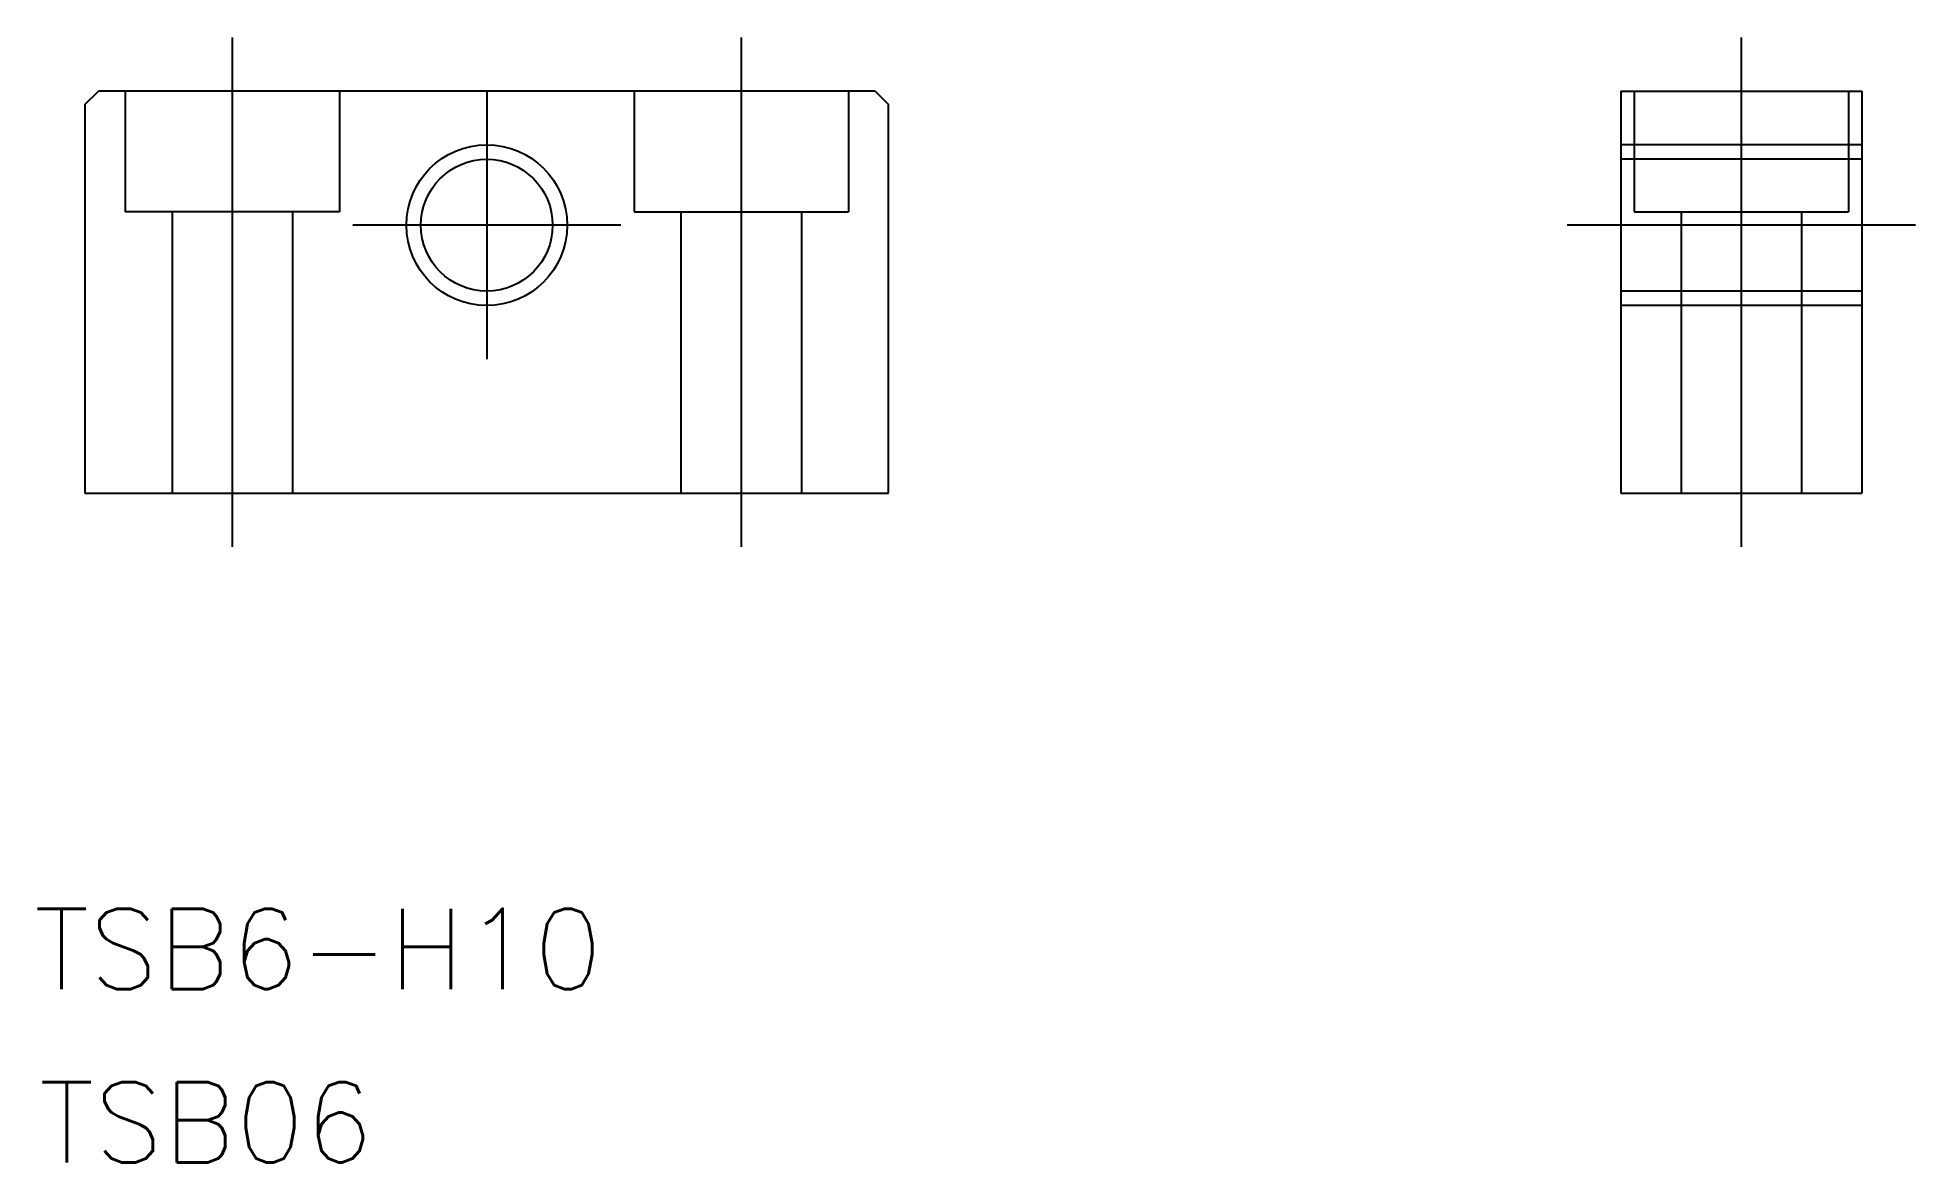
# Model space of a CAD drawing. Extents: x -1.8 to 68.3, y -25 to 17.
import ezdxf

# ---------------------------------------------------------------- set-up
doc = ezdxf.new("R2010")
doc.units = 0
doc.linetypes.add('CENTER', pattern=[50.8, 31.75, -6.35, 6.35, -6.35])
doc.linetypes.add('DASHED', pattern=[19.05, 12.7, -6.35])
doc.layers.get('0').update_dxf_attribs({"linetype": 'CONTINUOUS'})
doc.layers.add('CENTER', color=1, linetype='CENTER')
doc.styles.get("Standard").update_dxf_attribs({"font": 'txt.shx', "height": 3, "bigfont": 'bigfont.shx'})

msp = doc.modelspace()

# ---------------------------------------------------------------- linework, layer by layer
at = {"color": 7, "linetype": 'CONTINUOUS'}
for p, q in [((0, 14.5), (0.5, 15)), ((29.5, 15), (0.5, 15)), ((29.5, 15), (30, 14.5)), ((57.331, 15), (57.331, 0)), ((57.331, 15), (66.331, 15)), ((66.331, 15), (66.331, 0)), ((0, 14.5), (0, 0)), ((30, 0), (30, 14.5)), ((0, 0), (30, 0)), ((57.331, 0), (66.331, 0))]:
    msp.add_line(p, q, dxfattribs=at)
at = {"color": 3, "linetype": 'DASHED'}
for p, q in [((1.5, 15), (1.5, 10.5)), ((9.5, 15), (9.5, 10.5)), ((20.5, 15), (20.5, 10.5)), ((28.5, 15), (28.5, 10.5)), ((57.831, 15), (57.831, 10.5)), ((65.831, 15), (65.831, 10.5)), ((66.331, 13), (57.331, 13)), ((66.331, 12.459), (57.331, 12.459)), ((9.5, 10.5), (1.5, 10.5)), ((3.25, 10.5), (3.25, 0)), ((7.75, 10.5), (7.75, 0)), ((20.5, 10.5), (28.5, 10.5)), ((22.25, 10.5), (22.25, 0)), ((26.75, 10.5), (26.75, 0)), ((57.831, 10.5), (65.831, 10.5)), ((59.581, 10.5), (59.581, 0)), ((64.081, 10.5), (64.081, 0)), ((66.331, 7.542), (57.331, 7.542)), ((66.331, 7), (57.331, 7))]:
    msp.add_line(p, q, dxfattribs=at)
at = {"color": 3, "linetype": 'CONTINUOUS'}
msp.add_circle((15, 10), 3, dxfattribs=at)
at = {"color": 7, "linetype": 'CONTINUOUS'}
msp.add_circle((15, 10), 2.458, dxfattribs=at)
at = {"layer": 'CENTER', "color": 1, "linetype": 'CENTER'}
for p, q in [((5.5, 17), (5.5, -2)), ((24.5, 17), (24.5, -2)), ((61.831, 17), (61.831, -2)), ((15, 15), (15, 5)), ((20, 10), (10, 10)), ((68.331, 10), (55.331, 10))]:
    msp.add_line(p, q, dxfattribs=at)

# ---------------------------------------------------------------- texts
at = {"color": 7, "linetype": 'CONTINUOUS'}
for s, p in [('TSB6-H10', (-1.898, -18.502)), ('TSB06', (-1.707, -24.97))]:
    msp.add_text(s, height=3, dxfattribs=at).set_placement(p)

doc.saveas('drawing.dxf')
